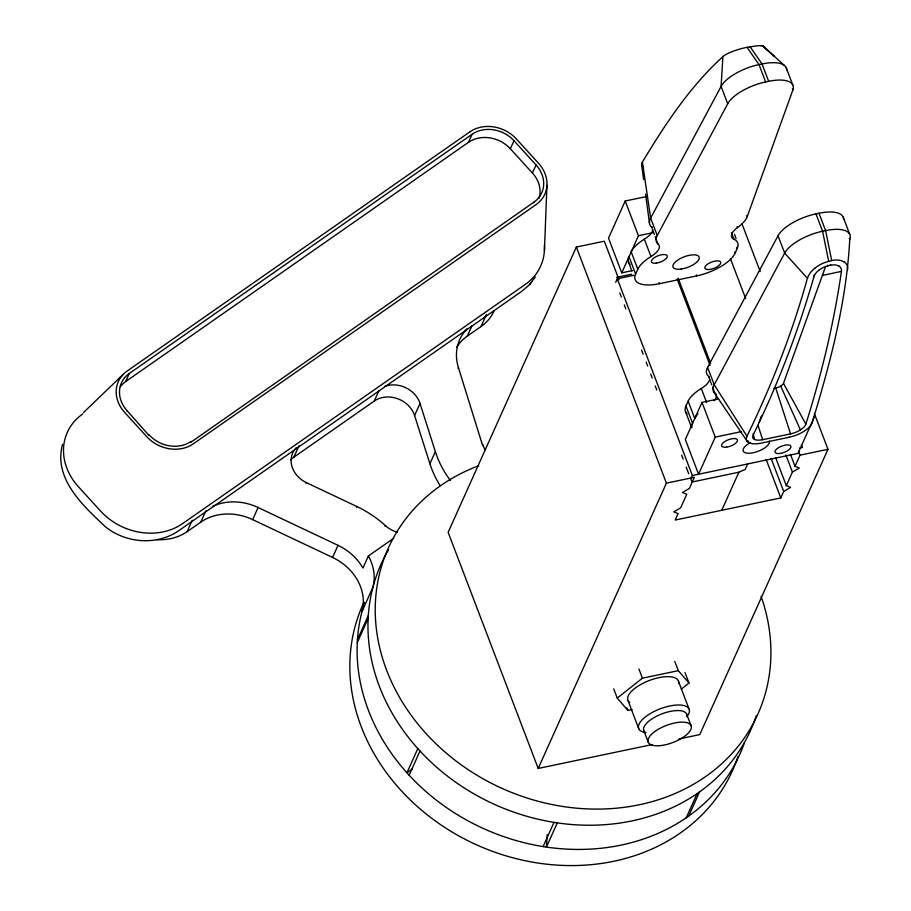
<?xml version="1.0" encoding="UTF-8"?>
<svg xmlns="http://www.w3.org/2000/svg" width="911" height="911" viewBox="0 0 911 911"><rect width="100%" height="100%" fill="white"/><g stroke="black" fill="none" stroke-linecap="round" stroke-linejoin="round"><path stroke-width="1.37" d="M544.425 250.627L546.953 185.4M547.147 834.601L546.418 847.082L557.293 822.884M849.348 238.352L849.758 239.445C846.433 301.951 830.331 362.999 812.134 422.647M62.54 444.329C53.111 478.685 83.288 505.958 105.619 526.979C126.378 543.48 157.501 545.803 179.41 530.225L522.197 290.996L529.564 284.631L535.292 276.967M814.525 274.53C798.947 329.782 778.176 383.508 753.146 435.162A13.506 5.705 -21.5 0 0 762.666 439.694L790.543 433.887A13.506 5.751 -21.5 0 0 800.439 429.89A13.517 5.808 -21.3 0 0 805.871 424.116C821.608 374.216 833.918 323.177 841.434 271.376L822.348 275.464M759.205 422.397L761.334 416.054M630.105 264.475A33.764 13.449 -20.9 0 1 629.011 256.708L635.627 274.063A33.764 13.449 -20.9 0 0 659.45 283.697L696.744 275.885A33.764 13.449 -20.9 0 0 735.063 253.235L737.238 248.396A33.764 13.449 -20.9 0 0 733.913 239.172A20.258 8.074 -20.9 0 1 737.534 227.556A33.764 13.449 -20.9 0 0 747.225 216.624L792.809 90.143L792.399 89.05M773.997 388.405L775.739 388.04A6.753 2.687 -20.9 0 0 783.471 383.349L825.594 266.467M120.354 386.651A30.382 25.884 24.2 0 1 125.65 381.584L129.271 373.51L472.057 134.293A30.382 25.884 24.2 0 1 513.975 140.727L536.055 164.971A30.382 25.884 24.2 0 1 533.903 202.162L533.675 202.663M126.891 411.214L127.119 410.713A30.382 25.884 24.2 0 1 129.271 373.51M148.983 435.458L127.119 410.713M190.672 442.393L533.903 202.162M156.601 539.654A50.64 43.136 24.2 0 0 187.154 531.625L191.572 521.798M191.914 521.035L192.255 520.283M187.154 531.625L200.784 522.117L205.886 510.764M200.784 522.117A50.64 43.136 24.2 0 1 252.666 519.623L258.109 507.518L338.038 545.347A50.64 43.136 24.2 0 1 362.92 568.088L368.363 555.983L393.882 538.173M290.746 459.85A25.326 21.568 24.2 0 1 293.843 457.185L298.945 445.832M306.13 483.445L306.472 482.682A25.326 21.568 24.2 0 1 296.189 447.745M125.65 381.584L468.425 142.355L472.057 134.293M293.843 457.185L374.296 401.034L379.056 390.443M539.096 198.256A30.382 25.884 24.2 0 0 532.434 173.033L510.342 148.789L513.975 140.727M368.363 555.983A50.64 43.136 24.2 0 1 372.952 587.139L362.077 611.349A50.64 43.136 24.2 0 0 332.606 557.452L338.038 545.347M356.452 507.256L356.782 506.493L306.472 482.682M440.161 485.643A101.292 86.272 24.2 0 1 429.912 463.767L414.585 415.541L420.028 403.436A25.326 21.568 24.2 0 0 384.749 386.344M532.434 173.033L536.055 164.971M456.844 346.932A50.64 43.136 24.2 0 1 467.343 336.091L472.092 325.5M385.148 526.433L385.478 525.681A101.292 86.272 24.2 0 0 356.782 506.493M458.108 368.454L458.449 367.691A50.64 43.136 24.2 0 1 467.389 328.495M467.343 336.091L480.974 326.582L485.734 315.992M486.064 315.229L486.406 314.477M429.912 463.767L435.356 451.662L420.028 403.436M357.442 639.693L368.317 615.494M357.271 642.619L368.158 618.41M482.477 445.069L458.449 367.691M618.99 279.666L604.312 241.199L576.356 247.052L448.132 532.354L538.196 768.451L652.413 744.515M645.91 196.674L625.197 201.012L608.514 238.124L621.757 272.844L632.644 270.567M615.711 282.33L617.305 278.777L633.897 275.304M621.757 272.844L638.44 235.733L625.197 201.012M417.819 748.603L406.932 772.813L412.159 769.157M409.141 775.238L420.017 751.028M635.627 274.063L637.802 269.223A33.764 13.449 -20.9 0 1 650.978 256.549A20.258 8.074 -20.9 0 0 658.118 244.205A33.764 13.449 -20.9 0 1 657.264 235.482L650.648 218.116L642.392 162.044C665.258 124.203 689.934 86.579 722.878 56.653L721.091 86.42L727.707 103.786L657.264 235.482M687.053 413.776A33.764 13.449 -20.9 0 1 685.96 406.01L688.135 401.17A33.764 13.449 -20.9 0 1 701.299 388.485A20.258 8.074 -20.9 0 0 709.68 379.181M702.005 402.389L685.323 439.501L698.566 474.221L715.249 437.109L702.005 402.389L718.574 398.916M538.196 768.451L666.408 483.16L576.356 247.052M617.305 278.777L692.36 475.531L690.766 479.072L692.269 481.976L738.878 472.205L745.198 469.427L747.669 463.938M543.127 846.581L554.002 822.371M721.763 510.297L738.878 472.205M814.685 416.27L798.002 453.393L692.36 475.531M666.408 483.16L694.376 477.296L689.376 488.433L682.476 492.509L686.757 494.24L680.665 507.791L673.776 511.868L678.057 513.599L675.153 520.056L780.807 497.918L783.711 491.462L790.611 487.385L786.318 485.654L775.694 457.8M786.318 485.654L792.411 472.103L799.311 468.026L795.018 466.295L790.463 454.361M795.018 466.295L800.029 455.158L798.503 451.184M814.332 413.492L827.985 449.305L699.773 734.596L678.877 738.969M686.234 817.793L697.12 793.583M688.682 816.085L699.568 791.875M749.093 442.769A20.27 8.598 -21.9 0 1 746.963 436.301C771.537 385.478 792.331 332.72 807.408 278.288L784.656 253.076L778.04 235.721A33.764 13.449 -20.9 0 1 815.96 213.88L818.989 213.254A33.764 13.449 -20.9 0 1 843.654 219.403M708.451 376.141A33.764 13.449 -20.9 0 1 707.596 367.418L778.04 235.721M529.564 284.631L531.773 281.647M83.368 412.649L122.974 374.603M632.063 709.589L627.918 710.455L617.237 698.077L642.426 678.183L678.308 670.667L688.989 683.045L681.326 689.103M727.707 103.786A33.764 13.449 -20.9 0 1 765.639 81.944L768.668 81.318A33.764 13.449 -20.9 0 1 792.809 90.143M638.44 235.733L653.631 232.544M616.633 277.354L631.71 274.188M715.249 437.109L741.486 431.609M789.154 437.269L761.266 443.11A20.247 8.495 -21.5 0 1 754.456 443.816A20.258 8.552 -21.6 0 1 749.297 442.883L747.954 440.89M799.687 448.041L802.454 447.46L801.441 444.796M800.029 455.158L827.985 449.305M252.666 519.623L332.606 557.452M784.405 65.501L762.849 45.937L774.259 56.448L763.623 46.472M713.643 391.764L747.407 441.63M747.009 436.301L714.213 384.772L707.596 367.418M783.471 383.349L805.859 424.116M780.693 386.093L800.416 429.878M678.501 681.405L689.115 709.168M686.518 713.803L691.13 725.805A22.957 9.144 -20.9 0 1 661.705 745.46A22.957 9.144 -20.9 0 1 656.171 730.611A22.957 9.144 -20.9 0 1 691.13 725.805M786.147 67.619L792.764 84.974M843.096 216.909L849.712 234.275M768.668 81.318L762.04 63.952L750.14 46.814L747.111 47.44L759.011 64.59L765.639 81.944M818.989 213.254L825.617 230.608L831.72 260.66L828.68 261.298L822.587 231.246L815.96 213.88M746.804 215.543L747.225 216.624M741.975 223.81L760.195 271.558M737.124 226.475L737.534 227.556M734.437 234.286L736.088 238.625M731.431 232.658L733.913 239.172M736.828 247.314L737.238 248.396M734.653 252.153L735.063 253.235M730.383 258.53L745.665 298.569M785.829 454.862L792.411 472.103M771.059 458.301L783.711 491.462M696.323 274.792L696.744 275.885M766.14 459.451L780.807 497.918M678.171 278.231L710.637 363.33M677.18 279.142L710.102 365.47M651.912 227.921L651.502 226.839A20.258 8.074 -20.9 0 1 651.98 227.329M652.322 229.014L652.743 230.096M653.153 231.178L653.563 232.271M653.984 233.353L654.394 234.434M655.225 236.609L656.467 239.855M656.877 240.948L657.287 242.03M657.708 243.112L658.118 244.205M708.86 377.222L709.27 378.304M709.692 379.397L710.102 380.479M710.512 381.561L710.933 382.654M711.343 383.736L711.753 384.818M712.584 386.993L713.825 390.25M714.235 391.331L715.067 393.495A20.258 8.074 -20.9 0 1 714.167 400.76M652.731 229.891A20.258 8.074 -20.9 0 1 644.35 239.194L650.978 256.549M701.299 388.485L706.674 402.594M659.04 282.615L659.45 283.697M637.802 269.223L631.186 251.869A33.764 13.449 -20.9 0 1 644.35 239.194M688.135 401.17L694.751 418.525A33.764 13.449 -20.9 0 1 697.951 413.833M685.96 406.01L692.576 423.364A33.764 13.449 -20.9 0 0 691.779 427.555M628.522 262.186L631.835 270.874M685.471 411.487L691.62 427.612M619.765 292.966L621.291 296.952M624.331 304.923L625.857 308.909M641.572 350.12L643.098 354.117M646.138 362.088L647.664 366.074M650.705 374.057L652.219 378.042M655.26 386.013L656.785 390.01M681.633 455.147L683.159 459.133M686.199 467.115L688.727 473.754M684.981 672.523L688.989 683.045M674.789 661.454L678.308 670.667M638.918 668.981L642.426 678.183M627.964 700.4L638.736 728.663M626.916 707.824L627.918 710.455M613.718 688.875L617.237 698.077M643.986 730.975L648.211 742.112M827.552 265.26L827.769 265.932L830.695 264.771M775.739 388.04L790.543 433.887M758.032 425.403L762.655 439.728M753.169 433.795L754.513 439.501M641.72 165.426L643.633 179.615M645.58 194.1L649.441 223.024M737.978 756.483A202.584 172.543 24.2 0 1 483.787 847.959A202.584 172.543 24.2 0 1 363.979 602.262M744.344 742.943A202.584 172.543 24.2 0 1 499.274 835.034A202.584 172.543 24.2 0 1 364.651 602.649M756.278 715.647A202.584 172.543 24.2 0 1 494.821 804.55A202.584 172.543 24.2 0 1 388.519 549.811M484.982 449.875A50.64 43.136 24.2 0 1 482.807 444.317M494.138 310.742A50.64 43.136 24.2 0 1 480.974 326.582M212.445 506.425A50.64 43.136 24.2 0 1 258.109 507.518M397.333 532.229A25.326 21.568 24.2 0 1 385.478 525.681M374.296 401.034A25.326 21.568 24.2 0 1 414.585 415.541M450.341 480.416A101.292 86.272 24.2 0 1 435.356 451.662M191.116 441.391A30.382 25.884 24.2 0 1 149.21 434.946M468.425 142.355A30.382 25.884 24.2 0 1 510.342 148.789M82.673 414.027A59.454 50.629 24.2 0 0 78.46 486.804L100.54 511.037A59.454 50.629 24.2 0 0 182.542 523.631L525.328 284.403A59.454 50.629 24.2 0 0 544.414 245.264M646.024 732.649A27.011 10.761 -20.9 0 1 643.883 718.153A27.011 10.761 -20.9 0 1 677.442 705.012A27.011 10.761 -20.9 0 1 686.928 716.638M629.74 702.461A27.011 10.761 -20.9 0 1 648.962 680.631A27.011 10.761 -20.9 0 1 678.547 683.569M645.512 732.603A22.957 9.144 -20.9 0 1 661.523 714.019A22.957 9.144 -20.9 0 1 686.871 716.41M761.049 596.284A202.584 172.543 24.2 0 1 645.956 803.24A202.584 172.543 24.2 0 1 393.848 686.7A202.584 172.543 24.2 0 1 478.651 465.749M642.836 167.02A20.27 7.539 -19.9 0 1 642.437 162.033M651.82 227.101A33.764 13.449 -20.9 0 1 650.648 218.116L721.091 86.42A33.764 13.449 -20.9 0 1 759.011 64.59L762.04 63.952A33.764 13.449 -20.9 0 1 786.705 70.101M722.674 56.698A21.044 4.453 -14.9 0 1 732.239 51.654M732.205 51.585A19.996 3.951 -15.6 0 1 747.339 47.235M749.958 46.985A19.996 3.633 -15.7 0 1 761.106 45.709M761.049 45.778A21.044 4.077 -16.5 0 1 763.828 47.121M769.317 441.095A13.961 5.557 -20.9 0 1 759.523 450.74A13.961 5.557 -20.9 0 1 743.877 451.97A13.961 5.557 -20.9 0 1 750.493 442.575M812.168 422.647A20.27 8.723 -21.1 0 1 789.04 437.246M716.49 394.474A33.764 13.449 -20.9 0 1 714.213 384.772L784.656 253.076A33.764 13.449 -20.9 0 1 822.587 231.246L825.617 230.608A33.764 13.449 -20.9 0 1 849.758 239.445M807.522 278.265A21.044 11.911 -28 0 1 815.049 267.971M815.243 267.914A19.996 11.558 -27.3 0 1 828.657 261.411M831.743 260.535A19.996 11.832 -27.2 0 1 843.837 261.787M843.985 261.787A21.044 12.264 -26.2 0 1 847.583 269.872M813.637 277.195A14.007 7.96 -27.6 0 1 818.67 270.339M818.761 270.294A13.335 7.709 -27 0 1 827.769 265.978M830.821 265.226A13.335 7.823 -27 0 1 838.86 266.023M838.951 266.035A14.007 8.119 -26.2 0 1 841.388 271.387M708.929 376.619A20.258 8.074 -20.9 0 1 709.305 377.177M469.848 131.867L127.062 371.084A33.764 28.753 24.2 0 0 124.67 412.421L146.762 436.654A33.764 28.753 24.2 0 0 193.326 443.805L536.112 204.588A33.764 28.753 24.2 0 0 538.503 163.251L516.423 139.019A33.764 28.753 24.2 0 0 469.848 131.867M681.234 269.03A13.961 5.557 -20.9 0 0 699.124 257.084A13.961 5.557 -20.9 0 0 677.864 259.999A13.961 5.557 -20.9 0 0 681.234 269.03M709.863 269.44A8.438 3.359 -20.9 0 0 720.681 262.209A8.438 3.359 -20.9 0 0 707.836 263.974A8.438 3.359 -20.9 0 0 709.863 269.44M656.421 263.097A8.438 3.359 -20.9 0 0 667.239 255.866A8.438 3.359 -20.9 0 0 654.394 257.631A8.438 3.359 -20.9 0 0 656.421 263.097M780.055 453.462A8.438 3.359 -20.9 0 0 790.873 446.231A8.438 3.359 -20.9 0 0 778.028 447.996A8.438 3.359 -20.9 0 0 780.055 453.462M726.614 447.119A8.438 3.359 -20.9 0 0 737.432 439.888A8.438 3.359 -20.9 0 0 724.587 441.653A8.438 3.359 -20.9 0 0 726.614 447.119"/></g></svg>
